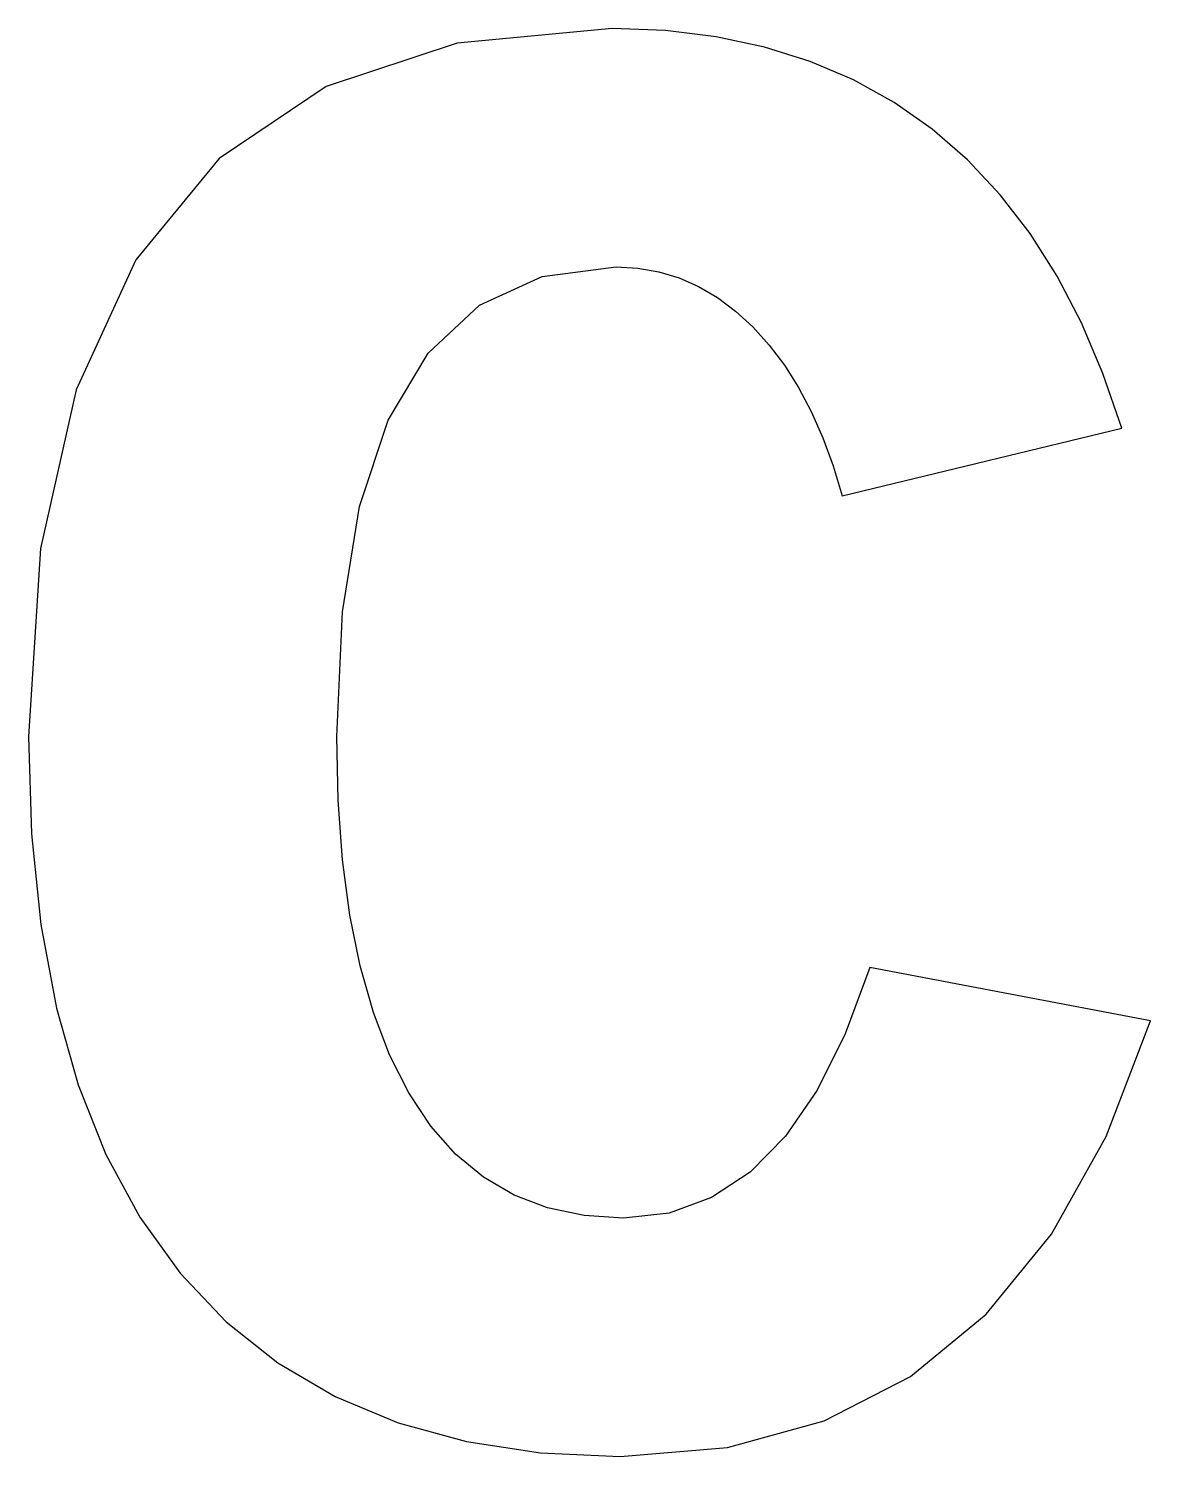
# Model space of a CAD drawing. Header units: metres. Extents: x -20.1 to 22.1, y -57.5 to -3.8.
import ezdxf

# ---------------------------------------------------------------- set-up
doc = ezdxf.new("R2010")
doc.units = ezdxf.units.M

msp = doc.modelspace()

# ---------------------------------------------------------------- linework, layer by layer
for p, q in [((1.85034, -3.7728), (-3.97452, -4.31631)), ((3.85674, -3.85011), (1.85034, -3.7728)), ((5.76765, -4.08205), (3.85674, -3.85011)), ((7.58313, -4.4686), (5.76765, -4.08205)), ((-3.97452, -4.31631), (-8.90324, -5.94684)), ((9.30315, -5.00975), (7.58313, -4.4686)), ((10.9277, -5.70555), (9.30315, -5.00975)), ((12.4568, -6.55597), (10.9277, -5.70555)), ((-8.90324, -5.94684), (-12.9358, -8.6644)), ((13.8904, -7.561), (12.4568, -6.55597)), ((15.2241, -8.71814), (13.8904, -7.561)), ((-12.9358, -8.6644), (-16.0723, -12.469)), ((16.4527, -10.0252), (15.2241, -8.71814)), ((17.5765, -11.4821), (16.4527, -10.0252)), ((18.5954, -13.0889), (17.5765, -11.4821)), ((-16.0723, -12.469), (-18.3126, -17.3606)), ((-0.784515, -13.1005), (2.00481, -12.74)), ((2.00481, -12.74), (2.81969, -12.7862)), ((2.81969, -12.7862), (3.60774, -12.9246)), ((-3.14471, -14.1821), (-0.784515, -13.1005)), ((3.60774, -12.9246), (4.36897, -13.1553)), ((4.36897, -13.1553), (5.10338, -13.4784)), ((19.5092, -14.8457), (18.5954, -13.0889)), ((5.10338, -13.4784), (5.81096, -13.8937)), ((5.81096, -13.8937), (6.49171, -14.4013)), ((-5.07579, -15.9846), (-3.14471, -14.1821)), ((6.49171, -14.4013), (7.14565, -15.0012)), ((7.14565, -15.0012), (7.76329, -15.6848)), ((20.3182, -16.7523), (19.5092, -14.8457)), ((-6.57774, -18.5081), (-5.07579, -15.9846)), ((7.76329, -15.6848), (8.33519, -16.4432)), ((8.33519, -16.4432), (8.86136, -17.2767)), ((21.0223, -18.8088), (20.3182, -16.7523)), ((-18.3126, -17.3606), (-19.6568, -23.3392)), ((8.86136, -17.2767), (9.3418, -18.1851)), ((9.3418, -18.1851), (9.77647, -19.1685)), ((-7.65057, -21.7527), (-6.57774, -18.5081)), ((9.77647, -19.1685), (10.1654, -20.2268)), ((10.5086, -21.3601), (21.0223, -18.8088)), ((10.1654, -20.2268), (10.5086, -21.3601)), ((-8.29427, -25.7183), (-7.65057, -21.7527)), ((-19.6568, -23.3392), (-20.1049, -30.4049)), ((-8.50882, -30.4049), (-8.29427, -25.7183)), ((-20.1049, -30.4049), (-19.9886, -34.0733)), ((-8.4536, -32.8084), (-8.50882, -30.4049)), ((-8.28795, -35.0494), (-8.4536, -32.8084)), ((-19.9886, -34.0733), (-19.6395, -37.4807)), ((-8.01184, -37.1279), (-8.28795, -35.0494)), ((-19.6395, -37.4807), (-19.0578, -40.6269)), ((-7.62531, -39.0441), (-8.01184, -37.1279)), ((-7.12833, -40.7977), (-7.62531, -39.0441)), ((11.5517, -39.1014), (10.6241, -41.6037)), ((22.1042, -41.1118), (11.5517, -39.1014)), ((-19.0578, -40.6269), (-18.2433, -43.5121)), ((-6.5209, -42.3889), (-7.12833, -40.7977)), ((20.4381, -45.4598), (22.1042, -41.1118)), ((10.6241, -41.6037), (9.56395, -43.721)), ((-5.80304, -43.8176), (-6.5209, -42.3889)), ((-18.2433, -43.5121), (-17.1962, -46.1362)), ((-4.97554, -45.0686), (-5.80304, -43.8176)), ((9.56395, -43.721), (8.37125, -45.4534)), ((-4.0392, -46.1272), (-4.97554, -45.0686)), ((8.37125, -45.4534), (7.04599, -46.8008)), ((18.3777, -49.1389), (20.4381, -45.4598)), ((-17.1962, -46.1362), (-15.9163, -48.4992)), ((-2.99403, -46.9934), (-4.0392, -46.1272)), ((-1.84003, -47.667), (-2.99403, -46.9934)), ((7.04599, -46.8008), (5.5882, -47.7632)), ((-0.577179, -48.1482), (-1.84003, -47.667)), ((5.5882, -47.7632), (3.99786, -48.3407)), ((0.794479, -48.4369), (-0.577179, -48.1482)), ((3.99786, -48.3407), (2.27499, -48.5332)), ((-15.9163, -48.4992), (-14.4038, -50.6011)), ((2.27499, -48.5332), (0.794479, -48.4369)), ((15.9229, -52.149), (18.3777, -49.1389)), ((-14.4038, -50.6011), (-12.6694, -52.4315)), ((-12.6694, -52.4315), (-10.7245, -53.9804)), ((13.0736, -54.4902), (15.9229, -52.149)), ((-10.7245, -53.9804), (-8.56889, -55.2476)), ((9.8299, -56.1626), (13.0736, -54.4902)), ((-8.56889, -55.2476), (-6.20274, -56.2332)), ((-6.20274, -56.2332), (-3.62599, -56.9372)), ((6.1918, -57.166), (9.8299, -56.1626)), ((-3.62599, -56.9372), (-0.838654, -57.3596)), ((-0.838654, -57.3596), (2.15929, -57.5004)), ((2.15929, -57.5004), (6.1918, -57.166))]:
    msp.add_line(p, q)

doc.saveas('drawing.dxf')
